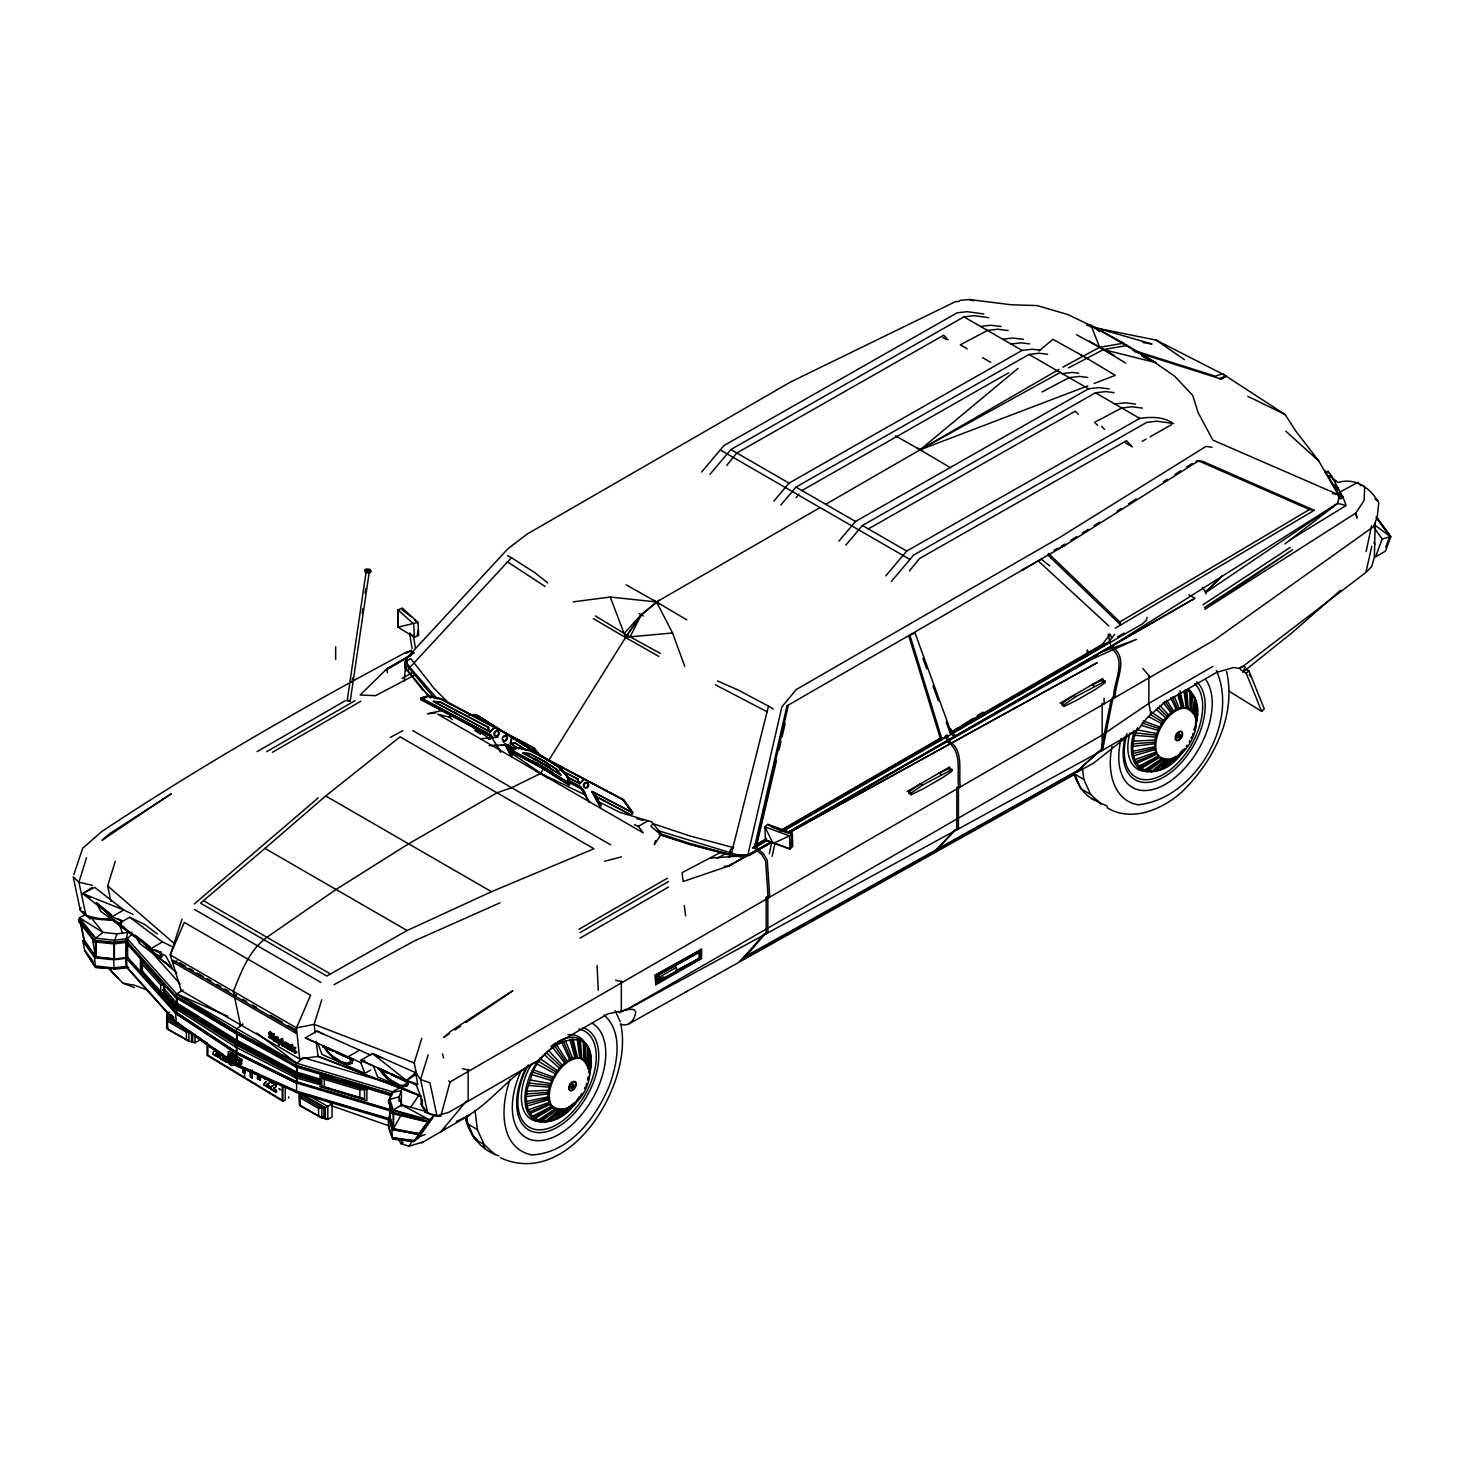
<?xml version="1.0" encoding="UTF-8"?>
<svg xmlns="http://www.w3.org/2000/svg" width="1464" height="1464" viewBox="0 0 1464 1464"><rect width="100%" height="100%" fill="white"/><g stroke="black" fill="none" stroke-linecap="round" stroke-linejoin="round"><path stroke-width="1.5" d="M323.873 1047.108C329.656 1055.709 340.655 1066.963 351.799 1063.486L352.769 1059.076L351.031 1058.307L350.006 1062.15L346.547 1063.084L341.112 1061.583L331.907 1055.562A16.781 6.222 37 0 1 325.484 1048.004L322.958 1045.863M406.809 1081.951L406.736 1079.901M584.502 1060.467L584.539 1043.155M1190.946 710.333L1190.982 693.021M207.065 1042.459L207.01 1055.306L282.863 1101.239L285.26 1099.921L285.315 1087.075M219.71 1058.143L219.728 1056.075L215.867 1053.513L219.911 1055.965L219.911 1058.051L213.122 1054.153L213.122 1052.14L215.903 1049.871M220.68 1058.728L226.371 1061.967L220.68 1058.728L220.899 1052.836M222.839 1057.649L226.389 1059.588L222.839 1057.649L223.04 1053.915M226.188 1062.059L226.389 1059.588M244.616 1078.09L244.653 1068.043M250.564 1070.147L250.527 1076.589L252.302 1077.87L250.344 1076.681L250.381 1070.257M252.302 1077.87L252.339 1070.019M257.481 1078.511L257.664 1076.333L260.482 1078.035L260.281 1080.212L257.481 1078.511L260.281 1080.212M257.664 1078.419L257.664 1076.333M266.777 1084.44L269.98 1086.16L269.98 1088.356L267.436 1084.037M273.256 1088.374L276.458 1090.094L276.458 1092.272L273.914 1087.953M282.314 1085.995L282.259 1100.214L207.851 1055.16L207.888 1044.71L207.888 1045.827M282.863 1101.239L282.918 1086.233M947.153 741.717L947.135 740.638L947.153 741.717C963.038 751.16 956.449 772.882 958.737 787.925L956.816 787.248L956.816 829.777L954.876 829.868L933.483 852.963L956.486 828.99L958.426 828.88L958.426 786.314M948.764 740.802L948.764 739.704L948.764 740.802C964.648 750.245 958.06 771.949 960.366 786.992M232.319 1053.128L231.367 1060.613L232.245 1060.137L228.384 1055.727L228.11 1051.719L229.262 1051.335L242.237 1059.826L241.103 1064.255L234.075 1063.706L227.487 1056.203L235.155 1061.675L241.999 1063.761L236.345 1063.34M965.856 725.284L952.039 733.171L952.039 732.128L955.608 735.916L954.382 736.593L950.831 733.867M439.548 1114.891L448.734 1112.366L537.965 1060.833L555.698 1044.033L608.127 1013.765L626.025 1010.16L1102.172 750.501L1137.949 729.786L1146.422 718.678L1164.155 702.72L1216.529 672.433L1233.566 667.511L1240.209 668.481L1365.894 572.406L1371.567 566.678L1374.348 557.51L1375.19 523.984M397.732 626.72L398.062 609.866L402.307 608.072L418.009 622.365L418.631 635.522L414.385 637.316L397.732 626.94L398.062 609.866L413.763 624.158L414.385 637.316L409.664 633.034M511.924 755.058L511.961 753.905M231.971 1060.613L231.751 1062.352M585.326 1061.235L585.929 1044.454M1191.769 711.101L1192.391 694.32M295.801 1033.072L295.325 1030.821L173.191 960.311L173.667 962.543L295.801 1033.072L295.929 1029.961L288.024 1025.404M234.679 1054.519L234.075 1063.706M406.443 661.746L406.626 658.141L386.313 669.89M235.283 1059.277C236.985 1057.228 232.062 1063.413 234.002 1056.404M390.449 1113.299C386.148 1121.607 389.168 1131.398 393.066 1139.212L413.562 1141.572L427.634 1121.936L392.096 1113.592L388.509 1100.965L392.407 1091.778L399.837 1087.88M406.626 658.141L407.431 664.619L437.352 698.822M404.302 681.108L406.114 658.159L411.329 655.122L386.752 668.902L360.162 695.016L375.498 695.656L414.733 675.087M586.643 1063.193L587.942 1047.437M1193.105 713.059L1194.404 697.303M235.448 1063.816L237.022 1055.892M295.325 1030.821L295.472 1029.265M1191.001 738.021L1191.733 736.813M243.555 1068.391L242.64 1072.032L244.58 1073.185L245.147 1070.367M1112.054 746.658C1107.004 768.49 1111.89 800.076 1138.059 804.816C1194.789 799.143 1239.715 722.502 1216.31 670.402M199.232 1040.318L195.005 1042.771L188.929 1041.179L167.591 1029.302L166.969 1013.6L169.787 1011.972M587.137 1064.255L588.748 1049.194M588.107 1078.492L588.29 1076.735M1195.21 699.06L1193.581 714.121C1172.81 686.323 1132.66 760.072 1169.773 759.194M299.717 1105.594L299.351 1092.601L325.319 1107.571L332.053 1104.021L332.053 1117.014L327.826 1119.448L321.824 1117.91L299.717 1105.594L299.351 1092.601M269.669 1082.225L269.449 1079.718M276.147 1086.16L275.726 1082.738M235.1 1059.661C236.143 1058.399 231.751 1054.647 234.094 1059.698M587.595 1065.28L589.608 1051.115M1196.07 700.982L1194.551 716.262M349.201 700.158L350.189 701.421L347.151 700.927L366.183 571.381M367.226 572.204L367.391 571.106M351.982 682.37L352.641 677.905M362.194 613.233L362.852 608.768M365.14 593.158L365.799 588.693M350.28 700.744L369.367 571.399M242.64 1072.032L243.335 1069.104M274.262 1084.659L272.89 1082.665M228.622 1054.592L230.69 1056.368L230.672 1055.05A5.746 3.569 63.3 0 0 229.317 1054.538C229.079 1055.398 231.989 1057.1 231.367 1053.256A1.903 1.19 63.3 0 0 230.653 1053.202L230.525 1053.751M264.161 1078.291L266.283 1079.59L264.161 1078.291L264.764 1076.681M272.89 1082.884L270.639 1082.225L271.243 1080.597M239.346 1061.455L238.98 1059.533L239.071 1060.613M588.29 1067.951L590.633 1055.27M1195.136 715.695L1197.076 705.136M239.767 1060.119C236.07 1059.387 238.522 1060.265 236.967 1059.387M244.726 1071.685L245.549 1069.086M1111.048 700.14L1100.891 751.197L1098.677 751.453M1113.152 696.937L1102.538 750.282L1100.342 750.556L1076.534 771.912L1098.567 751.563M1115.202 697.523C1114.598 682.736 1128.122 661.325 1114.891 648.936L1112.585 645.716M590.87 1057.246L588.455 1069.287C573.925 1027.142 521.696 1112.713 564.445 1108.852L552.55 1120.527M717.58 680.98L738.277 690.093L768.509 706.142L731.488 853.164M1195.319 717.14L1197.314 707.112M228.384 1054.94L231.074 1056.258L230.58 1054.373M232.117 1055.599L232.392 1054.226M233.398 1056.111C234.698 1050.969 228.128 1060.028 234.771 1056.239M237.424 1057.191L237.003 1057.502M322.83 1045.772L352.586 1059.973L324.166 1046.431M405.803 653.42L409.554 651.224L412.94 652.23M407.413 652.505L411.347 650.291M329.235 1049.542L325.301 1047.73M384.776 1071.941L381.116 1069.452L381.024 1070.404A16.781 6.222 37 0 0 387.429 1077.961L399.562 1085.025L404.119 1085.336L406.278 1083.214L406.571 1080.707L406.37 1081.603M387.521 1072.142L378.371 1068.171L408.127 1082.372L391.437 1073.881M1366.132 551.58L1371.548 525.741M769.295 853.713L771.583 843.136M772.132 856.349L774.877 843.667M235.43 1058.509L234.935 1057.081L234.954 1058.783M1284.898 543.931L1337.62 503.396L1338.791 498.144L1338.206 494.612L1318.753 460.995L1295.768 431.02L1285.044 414.495L1222.422 373.741L1215.395 376.211L1132.569 350.006M589.022 1068.702L591.127 1059.314M1195.484 718.568L1197.57 709.18M234.02 1063.431L233.197 1065.151M234.203 1063.34L233.892 1064.383M1365.894 572.406L1371.805 546.292M766.88 840.702L754.326 847.949L787.01 705.868L1064.822 545.468L1198.595 460.812L1202.255 461.178L1314.269 510.277L1115.294 628.202M754.326 847.949L756.321 844.453L788.364 705.209L787.01 705.868M776.396 760.951L756.76 844.765L766.66 839.037M778.976 749.934L781.044 741.113M782.087 736.703L785.18 723.472M172.569 1016.84L166.969 1013.6L167.591 1029.302M231.495 1054.281L231.001 1053.458A1.885 1.171 63.3 0 0 230.452 1053.366L230.745 1055.306M510.241 1079.169C500.798 1104.442 498.126 1147.41 531.597 1154.95C569.679 1153.12 595.958 1117.819 609.5 1085.446C617.332 1063.248 623.719 1032.669 603.973 1014.863M589.114 1071.849L591.127 1064.401M1195.576 721.715L1197.57 714.267M421.175 1098.75L421.193 1104.35C424.084 1112.366 432.685 1116.995 440.902 1115.751L450.107 1081.933L1214.333 640.097L1373.635 526.564L1377.24 516.792L1378.795 502.829C1370.469 487.951 1355.536 477.227 1337.986 482.534L1329.312 475.507M1147.081 617.351L1146.239 620.333L1142.378 623.92L784.594 830.472M131.888 932.403L127.679 932.513L125.666 942.413L113.716 943.914L94.593 941.828L78.983 921.771L79.44 917.782L86.083 914.195M589.059 1073.094L590.87 1066.762M1195.521 722.96L1197.314 716.628M655.451 840.702L654.298 844.655L661.362 834.023L651.718 821.816L620.096 812.465L597.367 801.082M279.13 1042.972L279.88 1040.392L281.637 1039.788L279.13 1045.296L276.275 1038.324L277.428 1037.354L280.283 1042.02L279.13 1042.972L276.275 1038.324M278.526 1044.948L280.118 1042.514M279.13 1045.296L281.637 1039.788M586.076 1085.3L586.643 1083.415M587.595 1080.176L588.876 1076.534M589.498 1074.722C602.436 1015.687 539.283 1041.27 531.011 1077.87C512.089 1123.913 555.002 1137.528 578.39 1098.787M1137.455 727.736C1118.533 773.779 1161.446 787.394 1184.834 748.653M1192.538 735.166L1193.105 733.281M1194.551 728.358L1194.057 730.042L1195.96 724.588M1195.21 727.114C1199.419 714.743 1199.968 694.65 1185.145 689.599L1187.304 708.192M174.857 1008.056L162.815 994.276L163.163 993.086L174.857 1006.189L174.857 1008.056L176.65 1007.324L176.65 1012.832L236.674 1052.762L295.765 1082.774L391.126 1111.176M164.279 993.178L162.815 994.276M114.979 920.27C103.066 919.355 88.261 921.057 80.264 910.169L80.923 907.918M369.495 571.692L366.311 571.655M589.461 1072.874L590.633 1069.013M1195.319 724.68L1197.076 718.879M237.314 1059.369L238.266 1060.686L239.053 1059.936M86.541 857.648L78.928 882.243L85.992 915.586L99.351 918.623L112.783 919.063M110.935 901.476L107.641 885.921L115.253 861.326M317.926 1056.148L421.248 1096.243L318.036 1056.404L299.663 1058.929L181.207 990.542L170.245 954.949L182.03 919.081M321.769 999.766L314.156 1024.361L315.199 1032.907M416.545 1074.027L414.202 1062.901L421.815 1038.305M428.165 1054.885L420.571 1079.48L427.616 1112.823L421.193 1104.24M241.249 1062.059L240.59 1060.009C240.974 1058.252 239.565 1062.718 240.938 1062.26M73.877 874.575L82.661 848.278L101.638 831.644C200.257 766.184 302.957 707.295 407.321 651.626M236.747 1056.971C235.905 1063.047 236.345 1057.228 236.436 1057.154M118.31 918.861L122.024 921.057M154.196 949.422L161.077 952.277L162.028 956.266L160.985 957.712L155.33 955.278L143.545 943.237M1374.33 524.716L1389.976 536.355L1376.105 517.176L1390.8 536.684L1382.144 538.99L1375.593 556.869L1385.53 551.068L1390.8 536.684L1377.075 517.835L1390.471 537.581M1385.786 547.133L1389.062 538.203M388.509 1102.557L392.407 1091.778L296.698 1063.267L235.649 1031.187L175.534 995.849L126.343 940.803L113.716 942.304L94.593 940.236L78.599 919.868L95.618 938.204L114.082 940.217L127.276 938.699L132.657 933.629M391.089 1094.066L392.352 1092.565L401.411 1090.552L399.068 1096.811L399.068 1101.367M352.568 1061.894L352.769 1059.076M381.5 1057.722L372.46 1053.549L406.48 1080.487L416.307 1085.007L417.716 1084.184L415.685 1072.691L372.46 1053.549L360.839 1060.265L408.31 1081.475L407.34 1085.867C396.195 1089.362 385.197 1078.108 379.414 1069.489M127.679 932.513L116.809 933.867L113.716 943.914M270.803 1081.31L271.609 1080.267L263.209 1076.552M269.394 1082.884L269.632 1079.627M282.332 1090.698L282.332 1089.747M231.074 1056.258L230.324 1053.568L231.513 1054.025M235.942 1059.112L237.113 1056.77L236.765 1057.722M240.572 1059.241C243.115 1059.039 237.571 1059.918 241.121 1062.077M1242.497 672.141L1245.48 667.236C1244.437 665.754 1239.002 666.449 1240.209 668.481M234.734 1057.85L233.892 1060.046M240.901 1059.771L239.931 1061.638M584.502 1088.576L585.289 1086.947M1189.317 741.864L1189.72 740.674M232.483 1055.398C229.72 1054.501 236.857 1054.464 232.227 1054.647M116.809 933.867L102.938 932.367L95.618 938.204L94.593 941.828M428.22 696.443L420.735 699.609L492.325 737.38L491.044 735.202L420.68 698.145L427.561 696.169L440.81 699.097L534.086 748.232L538.697 754.07M517.707 748.104L510.222 751.27L553.959 774.346M573.174 601.869L610.287 597.038L625.622 637.554L630.161 636.84L641.232 614.734L656.549 601.979L819.639 507.825M402.838 1139.852L400.916 1143.659L409.042 1146.239L423.352 1141.865M174.857 1004.871L176.65 1002.822L175.113 1003.7L235.155 1040.977L295.179 1073.021L295.435 1074.485L318.127 1081.402L320.067 1079.096L296.698 1072.142L236.674 1040.099L176.65 1002.822L164.59 989.335L162.815 990.067L174.857 1004.871L176.65 1004.139L176.65 996.911L175.534 997.46L125.666 942.413M318.127 1081.402L320.067 1079.096M274.079 1084.989L274.445 1083.726M166.969 1026.593L166.859 1027.508M409.042 1146.239L411.219 1142.579M427.031 1111.743L401.667 1104.826L393.267 1110.06L392.096 1113.592M272.688 1082.994L274.097 1083.378M625.622 637.554L641.232 614.734L643.391 615.978M290.238 1045.333C293.386 1044.985 288.554 1046.303 291.043 1049.121L289.89 1050.072C289.652 1046.083 289.781 1043.795 289.085 1046.284M544.077 767.795L540.491 773.541L511.686 787.705L497.01 792.774L408.602 843.813L336.025 889.472L266.906 937.289C249.173 950.356 241.267 971.675 233.38 991.403L234.258 995.557L236.253 995.081M548.909 760.072L628.294 633.162L641.598 614.715L659.697 599.874M576.834 1101.038L579.726 1096.591L573.174 1105.558M580.622 1095.292L581.757 1093.608M1186.169 746.475L1187.066 745.158M411.128 1106.619L418.521 1095.822L420.168 1095.548L421.175 1098.86M1179.636 755.424L1182.821 750.849M569.917 1084.531L570.704 1083.415A5.234 3.019 -60 0 1 576.176 1083.689A5.234 3.019 -60 0 1 571.161 1090.863A5.234 3.019 -60 0 1 569.917 1084.531L570.704 1083.415M1176.379 734.397L1177.148 733.281A5.234 3.019 -60 0 1 1182.638 733.556A5.234 3.019 -60 0 1 1177.623 740.747A5.234 3.019 -60 0 1 1176.379 734.397L1177.148 733.281M426.848 1122.614L433.911 1115.476M427.964 1121.753L419.454 1133.648L393.578 1128.744L393.578 1112.823M432.868 1117.709L418.484 1137.857L414.641 1140.859L401.374 1139.779M571.399 1107.443L575.077 1102.337M1177.861 757.309L1181.521 752.203M569.386 1109.566L573.851 1103.563M1175.83 759.432L1181.411 751.91L1171.731 763.073M161.589 956.852L161.077 952.277M1109.255 635.486L1102.319 644.38L949.99 732.659L946.11 722.045M1114.708 634.315L1107.626 643.391L1082.152 658.69M565.269 1113.207L570.978 1106.07M726.748 465.424L736.703 453.053L943.713 335.201L948.178 339.849M796.087 497.687L798.923 494.155M909.51 570.923L919.447 558.571L1126.457 440.719L1132.422 446.904M488.738 727.352L440.097 701.878L433.527 701.274L490.184 731.854L494.741 727.187M567.941 777.183L579.653 783.514L584.228 778.848M389.79 1099.391L388.509 1100.965L392.096 1111.999L427.708 1121.424L393.267 1110.06L389.79 1099.391L399.068 1096.811L401.667 1104.826L429.227 1119.722L393.267 1110.06M429.538 1120.509L433.783 1115.422L440.902 1115.751M563.292 1114.653L569.899 1106.729M1169.754 764.519L1176.361 756.595M701.64 471.994L723.948 445.55L957.017 312.857L967.192 311.667L983.863 313.973M709.985 474.299L730.884 449.54L963.934 316.865L974.109 315.657L988.731 317.633M773.87 501.091L789.023 483.12L1022.092 350.427L1032.266 349.219L1040.666 350.28M780.788 505.08L795.958 487.109L1029.009 354.434L1039.184 353.227L1047.602 354.27M838.89 541.149L855.488 521.477L1088.539 388.802L1098.714 387.594L1109.236 388.893M845.826 545.139L862.406 525.485L1095.456 392.791L1105.649 391.583L1114.049 392.645M885.83 575.809L906.71 551.05L1139.761 418.375C1150.356 416.837 1162.489 416.636 1171.822 422.492M891.32 581.519L913.628 555.057L1146.696 422.382L1156.871 421.175L1173.542 423.499M265.094 1082.61L264.783 1082.976A6.826 3.861 61.4 0 0 264.179 1084.842L269.779 1088.466M561.06 1116.282L569.697 1106.272L568.563 1107.095M1167.522 766.148L1176.141 756.138L1175.006 756.961M283.778 1043.814L286.468 1045.04A2.471 1.098 50.3 0 1 287.182 1046.339L287.017 1047.602L285.407 1047.071A2.471 1.098 50.3 0 1 283.815 1043.905M409.847 667.456L511.448 557.729L534.744 572.589L547.682 582.892M595.336 615.905L624.14 633.381L641.232 614.734L639.054 613.471M405.601 659.276L507.935 548.762L527.003 534.159L790.597 381.976L955.406 301.675L959.176 301.364M240.517 1061.601L241.212 1062.205M557.015 1118.624L567.428 1107.589L554.783 1119.576M1163.477 768.49L1173.872 757.455L1172.335 758.096M742.706 958.517L764.281 933.812L766.203 933.703L766.203 897.286L767.831 896.352L767.831 932.824L765.892 932.934L749.678 951.948L739.649 961.134L1079.92 769.442L743.895 957.273M567.52 777.183L579.854 783.752L584.282 779.177M1161.245 769.442L1170.761 759.725M1245.736 670.091L1246.523 669.304L1248.865 670.75L1264.274 708.905L1261.657 711.394L1228.9 691.1M1222.349 575.883L1205.714 592.572L1337.62 503.396L1346.038 505.538L1343.842 499.261M1222.385 575.828L1205.366 592.023L1202.292 587.302M276.055 1086.709L274.5 1087.752M1158.994 770.393L1170.907 758.718M1261.657 711.394L1246.248 673.239L1248.865 670.75M445.404 1128.14L440.865 1131.727L466.192 1101.257L468.132 1101.166L468.132 1069.379M792.298 833.236L789.517 835.871L773.065 843.429L764.94 826.904L767.722 824.25L792.298 833.236L792.774 846.302L789.993 848.955L765.416 839.988L764.94 826.904L789.517 835.871L789.993 848.955L765.416 839.988M791.292 846.009L791.457 833.602L768.362 825.184M410.927 655.195L412.043 654.134M548.488 1121.534L562.213 1109.438M1154.95 771.4L1168.656 759.304M114.741 968.784L95.453 967.393L84.747 950.447L82.789 940.785L83.979 940.327L95.618 957.09L114.082 959.085L127.588 957.383L176.961 1012.649L236.985 1052.579L297.027 1081.951L390.559 1109.822M1340.566 590.285L1291.87 632.906L1243.485 671.647M318.182 797.898L194.291 903.983M264.947 848.425L325.703 795.958L400.075 736.813L593.945 848.754L491.501 891.686L407.12 930.518L326.82 976.049L200.55 903.142L264.947 848.425L407.12 930.518M546.676 1121.717L560.822 1109.584M1153.138 771.583L1167.265 759.45M417.716 1084.184L406.48 1080.487L415.685 1072.691M1025.111 568.398L1021.726 570.466L1041.124 559.157L1049.688 565.745M215.684 1053.622L218.301 1051.427M825.55 504.403L920.142 449.796L1017.992 368.397M1038.946 350.957L1052.927 339.319L1084.531 356.905M272.542 1037.171L270.2 1035.835L268.607 1036.805L272.03 1039.037A2.159 0.952 50.3 0 0 271.792 1037.848L268.809 1033.712L270.73 1034.792L272.286 1033.749L271.389 1032.578A2.159 0.952 50.3 0 0 269.815 1031.626L269.87 1033.529M270.73 1034.792L272.286 1033.749M268.607 1036.805L270.2 1035.835M272.194 1034.462L273.933 1033.84L274.683 1037.336L273.53 1038.305C272.213 1027.911 271.407 1043.85 275.232 1040.007L274.811 1037.994L274.079 1040.959M272.78 1034.792L273.933 1033.84M273.53 1038.305L277.172 1037.207L274.043 1038.891L277.099 1042.697L278.252 1041.746L275.195 1037.939L274.043 1038.891M273.512 1040.63L274.665 1039.66L273.347 1033.493M276.879 1038.653L278.032 1037.701M273.658 1038.964L276.293 1042.24L278.252 1041.746M280.759 1039.403L282.497 1038.781L283.796 1044.948C279.642 1049.816 280.777 1029.046 282.644 1045.9M281.344 1039.733L282.497 1038.781M282.076 1045.571L283.76 1042.88L286.907 1045.168L288.445 1043.722L286.907 1045.168M288.939 1045.625L290.092 1044.674M290.714 1045.15L292.434 1044.527L293.184 1048.023L292.031 1048.993C290.714 1038.598 289.927 1054.538 293.752 1050.695L293.331 1048.681L296.771 1052.433L294.813 1052.927L292.178 1049.651L294.85 1047.419L295.691 1047.895L292.562 1049.578L295.618 1053.385M281.912 1038.452C281.491 1040.849 284.345 1051.115 288.664 1047.071M291.281 1045.479L292.434 1044.527M287.676 1048.791C290.586 1046.12 288.024 1050.823 287.511 1048.041M290.403 1046.943L291.757 1045.662M289.89 1050.072L291.043 1049.121M292.013 1051.317L293.752 1050.695M294.813 1052.927L295.966 1051.976M544.699 1121.918L559.504 1109.712M1151.143 771.784L1165.948 759.578M787.687 832.613L1092.51 658.837L1100.068 652.615L1194.789 598.355L1189.024 594.75M265.515 1082.262L264.6 1083.067A6.826 3.861 61.4 0 0 263.978 1084.952M271.389 1086.636L273.182 1085.556M271.993 1086.197L271.078 1087.002A6.826 3.861 61.4 0 0 270.474 1088.868L276.275 1092.382M295.435 1074.485L296.698 1073.46M320.671 1083.47L318.804 1084.33L295.435 1077.669L296.698 1074.777L296.698 1066.231L333.682 1077.248M295.435 1077.669L296.698 1076.644L296.552 1092.437L387.85 1119.631M295.435 1075.802L318.127 1082.555L319.39 1080.377M456.365 1121.314C488.336 1108.87 507.221 1075.399 537.965 1060.833M240.297 1061.62L240.59 1060.759M242.585 1024.452L236.674 1028.881L235.649 1033.218L295.765 1066.872L391.089 1095.658L391.126 1093.663L295.765 1065.261L235.649 1031.187L176.65 993.946L127.276 938.699L126.233 957.419M541.149 1121.57L557.327 1109.474M1147.611 771.437L1163.77 759.34M571.235 1105.155L572.406 1104.295M1134.271 730.975L1093.626 763.128L1076.058 772.681M539.539 1121.076L556.375 1109.181M1146.001 770.942L1162.837 759.047M234.24 1056.294L233.27 1056.551L234.752 1055.965M231.77 1062.535L230.836 1062.773M908.87 791.896L920.453 783.789L922.759 784.96L952.076 769.552L952.149 771.016L942.889 777.476L923.564 788.639L911.249 794.714L908.943 793.543L908.87 791.896L911.175 793.067L911.249 794.714M911.175 793.067L922.759 784.96M1061.894 703.543L1073.478 695.455L1075.784 696.626L1105.1 681.199L1105.174 682.663L1095.914 689.141L1076.589 700.304L1064.273 706.362L1061.967 705.209L1061.894 703.543L1064.2 704.715L1064.273 706.362M1064.2 704.715L1075.784 696.626M334.03 984.668L414.843 940.693L499.956 902.849M296.698 1066.231L295.765 1066.872L296.698 1063.267L303.487 1057.667L388.601 1083.012M171.142 793.689L102.023 840.318L109.233 833.949L171.434 793.817M449.247 1033.767L443.647 1037.555L450.857 1031.187L512.492 990.744M454.865 1029.997L460.465 1026.209M466.064 1022.421L512.766 990.927M537.617 1120.472L555.277 1108.834M1144.061 770.338L1161.721 758.7M1202.914 604.797L1290.223 547.426M1204.415 607.578L1292.62 549.695L1204.762 609.353L1355.646 513.187L1364.1 500.523L1364.704 487.732L1363.624 485.774M92.177 887.44L82.716 893.571L112.124 916.665L121.512 921.149M961.775 725.65L973.286 718.238M977.11 715.786L982.875 712.09M97.923 903.544L96.166 903.361L111.648 915.037L98.271 904.294M135.237 935.13L150.335 947.043M406.48 1080.487L416.032 1074.411M1070.824 540.344L1076.607 536.684M1082.39 533.024L1088.173 529.364M1093.956 525.704L1099.739 522.044M1117.087 511.064L1120.948 508.612M1128.653 503.726L1136.357 498.858M1163.349 481.766L1167.211 479.332M1174.915 474.446L1180.698 470.786M1186.481 467.126L1192.263 463.466M1337.62 503.396L1112.64 645.331L789.151 832.101M233.398 1065.042L232.886 1065.334A4.264 2.416 61.4 0 1 231.641 1065.371L229.5 1064.108M1290.26 539.813L1346.038 505.538M183.037 990.03L176.65 993.946L175.534 997.46L235.649 1033.218L284.894 1059.844M1314.269 510.277L1309.475 509.509L1119.832 621.944L1120.747 625.018L1048.023 555.185L1048.572 553.502L1119.832 621.944M903.819 760.768L907.698 758.425M911.596 756.083L917.434 752.569M921.332 750.227L940.785 738.515L780.513 831.058M620.187 1024.068C628.77 1027.6 635.175 1019.603 635.687 1011.734L633.857 1009.446L625.586 1009.446L619.382 1012.832M749.33 855.525L771.363 842.367M534.671 1118.661L553.227 1107.571M1141.133 768.527L1159.671 757.437M352.074 1062.809L348.212 1063.944M752.661 847.693L765.562 840.098M1134.252 351.543L1219.256 378.444L1226.301 375.974L1220.39 379.414L1226.301 375.974L1156.304 340.16L1090.552 326.875M412.702 653.822L386.752 668.902L387.484 672.763M1087.77 385.874L920.142 449.796L1059.003 369.367M1062.919 367.098L1099.592 347.334L1123.529 343.198M1220.409 379.396L1226.301 375.974M752.661 847.949L766.386 839.988M782.087 830.875L942.962 737.618L780.824 831.204M423.224 690.605L404.906 667.493L404.906 661.966L410.725 658.599L433.82 688.117L450.29 704.642M257.078 751.636L345.486 700.597M404.906 667.493L408.84 665.223M405.693 670.805L409.408 668.664M266.649 751.673L355.057 700.634M272.432 752.276L360.839 701.238M402.014 678.491L412.519 672.415M634.406 824.671L638.341 826.391L643.208 832.851L437.754 714.231L448.936 717.049L452.248 715.127M112.124 916.665L123.745 909.968L133.132 914.451M136.262 937.216L139.464 943.274L172.221 967.979L165.816 955.846L150.81 948.672L118.053 923.967L129.674 917.251L144.68 924.424L157.417 934.032M150.81 948.672L162.431 941.956L171.819 946.458M164.334 992.61L176.028 1005.713L236.143 1043.741L296.167 1075.088L318.951 1081.878L318.951 1080.725L295.179 1074.338L235.155 1042.642L175.113 1005.018L176.65 1004.139M175.04 1006.39L176.65 1005.457L236.674 1043.429L296.698 1074.777L295.088 1075.692L235.063 1044.363L175.04 1006.39L175.04 1008.257L235.063 1046.723L295.088 1077.559L296.698 1076.644M175.04 1008.257L176.65 1007.324M1054.062 550.336L1057.722 548.231M1061.382 546.109L1065.042 544.004M910.114 635.833L942.066 739.558L940.675 739.448L908.705 635.724L915.037 632.979L951.746 733.958L950.356 733.848M239.657 1025.898L242.969 1023.995M236.674 1043.429L235.063 1044.363L235.063 1046.723L236.674 1045.79L235.649 1057.447M638.341 826.391L648.241 820.663M370.63 1070.038L364.829 1073.387L322.025 1054.464L317.963 1043.686L305.299 1037.866L316.919 1031.15L370.575 1055.068M295.179 1073.021L296.698 1072.142L295.435 1073.167L318.804 1080.121M305.299 1037.866L348.103 1056.788L359.723 1050.072M578.975 929.256L667.383 878.217M580.019 932.605L668.426 881.548M770.522 842.898L728.395 866.139L683.157 881.493L682.059 872.636L721.294 852.066M348.103 1056.788L360.766 1062.608L364.627 1060.375M717.159 858.398L725.906 853.347M580.092 938.113L668.499 887.074M728.688 857.3L732.403 855.159M756.321 844.453L766.221 838.744M780.074 830.747L940.291 738.24M950.813 733.061L1086.929 654.481L1087.404 649.87L1088.612 653.511L950.813 732.823M1107.9 642.367L1088.612 653.511L1105.723 643.648M1117.563 636.803L1124.041 633.07M728.871 866.048L747.811 855.122L781.849 706.911L796.196 689.581L1059.79 537.398L1206.043 446.374L1212.027 447.344M1113.518 645.276L1194.789 598.355M906.966 791.585L949.697 766.916L949.843 769.844M1059.973 703.251L1102.703 678.564L1102.868 681.492M654.957 975.335L701.549 949.422L701.549 958.408L655.799 984.814L654.957 975.335L701.549 949.422M656.915 975.939L699.957 952.058L699.957 957.932L656.915 981.813L656.915 975.939L687.604 958.225M691.447 956.01L697.193 952.68M659.916 976.872L659.916 980.953L658.233 979.983L658.233 975.884L659.916 976.872L676.405 967.356L676.405 971.437M658.233 979.983L663.723 976.817M676.093 970.724L699.957 957.932M660.667 981.026L701.549 958.408M1212.979 666.358L1148.856 703.379L1102.172 735.093L625.842 1010.105M421.449 1142.927L470.036 1114.891M685.262 992.299L687.037 991.274M710.864 858.087L747.738 855.397L769.973 842.605L728.395 866.139L724.277 866.34M787.687 832.412L1100.068 652.615L1136.393 639.42L1092.51 658.837M406.114 658.159L411.402 655.14M969.809 723.033L985.583 714.029M991.512 710.644L995.465 708.393M1019.145 694.888L1023.08 692.637M1029.009 689.251L1034.92 685.884M801.76 490.623L1008.769 372.771M868.225 528.998L1075.235 411.146L1078.218 414.239M1142.213 441.323L1146.129 439.09M1150.045 436.876L1171.584 424.597M235.539 1058.527L234.917 1058.417M235.576 1059.497L236.912 1059.533M237.571 1060.284L238.98 1059.533M628.294 1024.214L1074.851 774.273M1139.907 767.374L1158.994 756.797M533.445 1117.508L552.532 1106.93M920.142 449.796L1060.631 372.222M1068.555 367.848L1103.472 349.567L1127.408 345.449M747.738 855.397L770.284 842.971M788.236 833.071L1097.25 662.698L788.456 832.998M390.284 737.435L402.783 730.609M213.122 1054.153L219.911 1058.051M244.58 1073.185L242.823 1071.923M260.482 1078.035L257.481 1076.443M270.639 1082.225L272.762 1083.506M270.474 1088.868L276.458 1092.272M1340.731 491.629L1357.769 482.406L1360.898 485.719M234.972 1056.148L233.837 1056.679L234.551 1058.618M227.487 1056.203L235.155 1061.675M265.332 1082.372L266.686 1081.64M1042.002 391.968L1069.159 377.62L1079.334 376.413L1087.752 377.456M1138.681 766.239L1158.207 756.083M532.219 1116.373L551.763 1106.217M268.022 1083.836L269.047 1083.305M1054.666 550.501L1064.822 545.468M298.327 1092.016L296.552 1092.437L236.509 1065.774L176.467 1023.116L175.534 1013.363L176.65 1012.832L127.276 957.584L127.276 941.663M1136.65 763.311L1156.963 754.235M530.188 1113.445L550.501 1104.368M401.996 609.664L411.091 616.728M418.009 622.365L398.007 627.178M417.295 634.973L418.009 630.636M403.112 1142.744L400.916 1143.659L399.086 1140.255M174.857 1006.189L176.65 1005.457M1135.918 761.719L1156.542 753.301M529.474 1111.853L550.08 1103.435M267.235 1084.129L268.205 1083.726M273.731 1088.063L274.701 1087.642M78.983 921.771L80.154 921.313L83.979 940.327M1094.12 383.458L1115.348 375.351L1084.348 356.813M274.683 1037.336L276.33 1036.732M293.184 1048.023L294.85 1047.419M292.031 1048.993L294.538 1048.864M275.195 1037.939L277.172 1037.207M233.124 1057.319L231.257 1056.77M295.691 1047.895L293.715 1048.627L296.771 1052.433M417.441 1137.345L425.146 1134.545M1134.984 759.633L1155.993 752.093M528.522 1109.767L549.531 1102.227M128.869 967.265L114.027 969.406L113.716 959.817L126.343 958.316L175.534 1013.363L235.649 1053.366L295.765 1082.774M517.872 747.592L510.716 749.623L510.259 750.831L552.111 773.047M1136.888 730.115L1137.949 729.786M1133.959 755.79L1155.297 749.477M527.516 1105.924L548.835 1099.61M551.983 771.876L510.167 749.806L517.048 747.829L530.956 751.032M1331.966 476.605L1328.159 471.371L1325.085 472.232L1328.909 477.447L1331.966 476.605L1343.257 497.943L1340.182 498.785L1335.662 488.811L1338.736 487.951M1340.054 497.229L1343.11 496.388M604.669 861.216L621.505 856.879M173.667 962.543L177.034 960.896M1133.667 753.411L1155.114 748.086M527.223 1103.545L548.671 1098.22M441.908 710.589L427.598 713.755L435.796 712.968M1133.392 751.178L1154.95 746.695M526.948 1101.312L548.488 1096.829M167.591 1021.286L186.44 1032.175L188.929 1031.717L188.929 1041.179L166.658 1028.314L166.695 1015.998L174.125 1020.28M231.568 1062.681L230.507 1062.608M395.262 1138.901L393.066 1139.212L388.509 1126.566M1133.392 746.366L1154.95 743.675M116.059 942.926L122.281 941.993M120.542 968.052L126.325 967.338L125.666 958.334M526.948 1096.499L548.488 1093.809M980.551 326.454L990.725 325.246L1001.23 326.545M1002.712 339.245L1012.887 338.038L1023.391 339.337M1011.002 344.04L1021.195 342.832L1029.595 343.875M1062.242 373.613L1072.417 372.405L1078.712 373.192M1114.854 403.991L1125.029 402.783L1135.533 404.082M178.553 1022.86L176.467 1023.116L127.13 967.887L126.343 958.316M959.872 300.358L969.333 299.516L1011.203 304.768L1037.116 305.573L1067.787 314.54L1094.926 327.497L1155.682 362.578L1103.472 349.567L1114.214 355.441M424.542 1112.201L435.668 1115.294M624.14 633.381L630.161 636.84L672.543 632.979L684.731 666.266M480.869 738.771L497.943 737.234M1133.667 743.822L1155.114 742.102M527.223 1093.956L548.671 1092.236M84.747 950.447L94.593 965.837L113.716 967.924L126.343 966.405L175.534 1021.469L236.509 1065.774L238.431 1065.646M321.751 1076.9L324.313 1079.352L359.87 1089.948L364.536 1089.637L364.536 1098.97L321.751 1086.233L321.751 1076.9L364.536 1089.637M1133.959 741.132L1155.334 740.034M527.498 1091.266L548.89 1090.168M489.141 745.56L507.386 744.737L515.072 749.605M492.178 745.798L496.735 745.597M501.274 745.377L508.136 745.066L513.901 748.726M127.276 957.584L125.904 957.602L125.904 941.7M161.424 957.127L158.204 956.321M299.717 1097.579L318.566 1108.468L325.319 1107.571L325.319 1118.606L321.604 1116.465M111.154 919.758L99.351 918.623M121.018 924.132L113.552 919.904L103.34 908.302M231.092 1056.862L232.831 1057.209M421.98 697.999L420.772 699.17L492.508 737.252M548.414 766.642L523.764 752.972M577.987 779.287L559.413 769.533L578.225 779.013M600.46 805.127L593.194 791.621M913.628 632.887L915.037 632.979M946.238 736.227L947.647 736.337L946.549 735.532M944.628 737.161L946.019 737.27L944.921 736.465M1135.222 735.312L1155.993 737.087M528.76 1085.446L549.531 1087.221M468.828 714.652L476.77 715.365L558.26 766.733L567.19 776.451L568.984 784.741L534.616 763.073M469.706 714.761L477.648 715.475L559.138 766.862L568.05 776.561L570.338 783.661L536.885 763M523.014 752.935L529.584 753.539L547.536 763.073M490.367 732.073L433.234 701.476L440.042 702.116L488.5 727.608M549.988 767.777L522.721 753.137L529.529 753.777L547.463 763.238M1196.125 461.032L1199.711 461.398L1309.475 509.509M403.881 1139.761L410.341 1140.419M468.535 714.469L476.953 715.347L558.662 767.136L567.19 776.78L569.002 785.216L532.622 762.158M469.285 714.798L477.703 715.695L506.343 733.83M610.287 597.038L656.549 601.979L672.543 632.979M106.195 942.084L110.294 942.541M103.816 942.047L109.983 942.725M80.483 921.131L84.308 940.144L95.929 956.889L114.412 958.902L114.412 942.981M113.716 959.817L94.593 957.749L82.789 940.785L95.618 957.09L94.593 957.749L95.453 967.393L106.049 967.832M1135.918 732.933L1156.542 735.239M529.474 1083.067L550.08 1085.373M1008.165 330.553L997.643 329.235L987.468 330.443L960.329 344.809L967.246 348.798M1142.451 408.09L1131.947 406.772L1121.772 407.98L1094.614 422.327L1097.597 425.42M512.217 737.27L510.588 743.639L518.293 748.397M515.438 742.76L510.131 743.584L511.613 737.307L548.14 760.31M511.448 743.749L515.255 743.053M388.509 1118.478L392.096 1129.513L392.096 1137.601L414.019 1140.566M368.599 570.246L367.061 570.1A3.129 1.464 7.9 0 0 366.329 570.173M1143.091 342.503L1152.04 344.04L1086.636 325.118M400.88 1085.849L406.04 1086.123L408.383 1083.616L408.31 1081.475M507.624 555.734L511.448 557.729M110.148 967.649L111.886 971.876L122.939 983.168L134.725 985.29L145.906 989.572M287.859 1046.705L286.56 1046.12A2.471 1.098 50.3 0 1 284.968 1042.954L287.621 1044.088M1136.833 729.859L1157.036 733.574M530.389 1079.993L550.574 1083.708M392.096 1137.601L413.562 1141.572M419.143 1133.831L392.096 1129.513L418.356 1134.509L393.267 1128.927L389.79 1118.258L389.79 1102.337L393.267 1113.006L393.267 1128.927L401.099 1115.037L425.438 1121.351M1332.405 493.459L1338.206 494.612L1212.851 440.115L1198.174 412.702L1192.684 395.39L1174.732 376.285L1151.802 360.345L1121.68 342.137M427.653 695.894L440.572 698.786L533.372 748.049L538.294 753.978M92.305 885.281L78.928 882.243L73.2 876.826L80.264 910.169M615.649 980.24L622.694 981.923M462.459 1068.683L469.523 1070.367M160.692 984.888L163.712 985.656L163.712 994.989L160.692 992.647L160.692 984.888L142.356 964.355L141.66 960.951L163.712 985.656M402.179 1115.056L408.621 1116.721M412.921 1117.837L425.823 1121.186M730.243 854.793L689.727 844.069L660.904 834.718L650.894 826.337L652.962 823.665L689.782 835.907L733.647 847.674L730.243 849.632L730.243 855.177L689.727 844.453L659.239 834.572M636.749 818.632L643.318 820.499M969.333 299.516L973.706 300.797M1111.908 698.017L1113.518 698.493C1112.878 683.651 1126.548 662.112 1112.988 649.778L1110.92 646.631M1141.078 725.321L1158.244 730.444M532.475 1074.814L551.8 1080.578M299.205 1066.689L310.075 1069.928M318.768 1072.526L329.656 1075.765M342.704 1079.645L349.219 1081.585M353.574 1082.884L368.8 1087.423M381.848 1091.302L388.381 1093.242M342.375 1079.828L392.407 1094.724M321.751 1086.233L364.536 1098.97M390.229 1110.005L296.698 1082.152L236.674 1052.762L175.534 1013.363M198.464 1037.61L236.509 1065.774L295.765 1090.881L391.126 1119.283M307.074 1094.614L322.391 1099.189M326.765 1100.489L361.791 1110.92M366.165 1112.219L388.052 1118.734M234.258 1062.15L241.103 1064.255M1074.21 774.346C1078.145 785.637 1085.391 797.972 1097.854 800.771M1091.815 798.905L1107.461 806.316M477.282 1139.706L472.744 1135.497L465.424 1118.112C469.413 1135.387 481.766 1150.667 499.004 1155.828M1142.195 722.996L1159.122 728.615M533.628 1072.435L552.678 1078.748M661.362 834.023L686.909 842.55L736.502 856.275L741.278 856.916L747.811 855.122L736.502 854.592L657.72 830.491M766.203 897.286L768.143 897.963L765.635 861.033L761.738 854.445L756.54 850.383M332.145 1105.979L389.076 1125.853M1143.201 720.91L1159.909 726.986M86.468 894.925L82.716 893.571L94.666 887.349L123.745 909.968L82.716 893.571L90.494 897.286M534.653 1070.294L553.465 1077.12M342.045 1062.242L345.339 1063.45M771.967 827.288L786.662 832.65M266.686 1078.657L267.784 1079.901M414.202 1062.901L314.156 1024.361L296.497 1027.856L170.245 954.949L184.281 922.393L310.551 995.3L296.497 1027.856L299.663 1058.929M122.939 983.168L134.359 987.578M380.567 1070.111L380.933 1070.367M325.026 1047.712L325.392 1047.968M494.795 727.498L489.726 731.799L487.841 727.333M600.972 808.421L591.859 791.457L600.643 806.865M121.439 925.157L117.083 922.704M121 925.724L113.844 920.947L102.224 907.698M382.287 1070.861L378.188 1069.086L379.707 1068.83L390.485 1080.487M326.747 1048.462L322.647 1046.687L323.965 1047.346M227.725 1016.217L176.65 993.946L296.698 1063.267L256.767 1032.98M383.843 1071.52L387.887 1073.313M328.302 1049.121L332.346 1050.914M246.702 1069.269L259.091 1074.741M277.666 1082.921L281.802 1084.733M350.738 1058.966L352.495 1059.735M391.254 1074.796L395.353 1076.607M335.714 1052.396L339.813 1054.208M1141.7 355.807L1151.802 360.345M1143.549 357.143L1155.682 362.578M395.024 1076.479L399.343 1078.401M339.483 1054.08L343.802 1056.001M398.574 1078.071L402.966 1080.029M343.034 1055.672L347.425 1057.63M510.881 743.932L518.622 748.745M535.257 759.23L561.133 775.225M401.777 1079.517L405.949 1081.384M346.254 1057.118L350.408 1058.984M175.534 1021.469L235.649 1063.596L295.765 1090.881M404.448 1080.725L408.127 1082.372M348.908 1058.326L352.586 1059.973M316.919 1031.15L324.166 1034.481M360.839 1060.265L373.503 1066.085L377.566 1076.864L420.369 1095.786L416.307 1085.007M236.637 1059.68L237.168 1056.898M715.512 684.859L767.356 711.907M118.053 923.967L123.69 926.657M287.566 1047.163L284.949 1044.784M1247.822 396.305L1285.044 414.495M756.248 845.863L754.875 844.033M1105.1 681.199L1102.795 680.028L1091.961 684.768L1094.267 685.939M952.076 769.552L949.77 768.38L938.936 773.12L941.242 774.291M394.054 1082.829L397.586 1084.641M530.297 750.758L623.572 799.893L632.338 812.74L631.46 815.173L594.933 795.776M510.991 747.226L505.245 744.188L511.156 755.204M591.859 791.457L633.125 812.813L623.591 799.747L530.792 750.501L517.14 747.555L510.716 749.623L546.639 768.692M567.922 780.275L580.513 786.863L589.717 802.418M567.886 781.703L581.812 789.041M594.732 795.867L631.167 815.082L632.338 812.74L622.859 799.71L530.041 750.446M585.563 795.117L534.543 770.375M238.138 1043.137L248.148 1048.407M252.137 1050.53L256.145 1052.634M260.153 1054.757L270.145 1060.028M274.152 1062.15L286.157 1068.482M491.081 735.038L421.229 697.962L428.385 695.931L441.305 698.822L534.104 748.086L539.027 754.015M592.462 791.585L632.375 812.758L622.914 799.619M570.594 781.392L580.567 786.699L581.995 788.913L568.05 781.502M1148.27 716.463L1161.812 723.71M537.947 1064.529L555.368 1073.844M231.312 1065.078L229.043 1063.669A4.026 2.288 61.4 0 1 227.945 1062.095L227.579 1060.686M453.803 711.852L457.72 713.975M545.249 764.574L549.146 766.678M768.509 706.142L773.212 709.052M1076.479 334.689L1110.334 353.19M630.161 636.84L660.41 653.475M1099.592 347.334L1091.046 325.264L1122.577 342.686M1086.361 358.021L1088.411 359.156M242.475 1035.871L246.355 1038.031M257.975 1044.546L261.855 1046.705M265.716 1048.883L283.156 1058.637M895.437 435.869L923.107 451.461M626.135 584.831L659.514 603.644M625.037 637.206L658.855 656.439M230.855 1056.056L228.713 1054.83M1374.824 499.041L1377.807 500.761M963.934 316.865L1022.092 350.427M1029.009 354.434L1088.539 388.802M1095.456 392.791L1139.761 418.375M982.472 357.582L990.78 362.377M942.743 337.397L946.202 339.392M1125.505 442.915L1130.684 445.898M730.884 449.54L789.023 483.12M795.958 487.109L855.488 521.477M862.406 525.485L906.71 551.05M720.251 449.924L909.931 559.449M1090.607 794.403L1083.799 779.379L1074.192 773.834L1080.999 788.858L1090.607 794.403L1101.422 804.45M1107.022 807.689C1131.361 822.622 1162.013 809.61 1181.375 792.408C1213.18 761.994 1236.659 716.171 1226.594 671.427M412.702 730.573L610.653 844.856M674.703 966.368L676.405 967.356M325.703 795.958L491.501 891.686M203.77 900.836L330.041 973.743M194.62 909.51L320.89 982.399M494.978 1154.584L484.145 1144.537L477.356 1129.513L467.73 1123.949L465.607 1116.684M179.468 962.745L185.397 966.149M189.35 968.436L193.285 970.705M197.237 972.993L203.167 976.415M207.101 978.684L211.054 980.971M216.983 984.394L220.918 986.663M224.87 988.95L228.823 991.22M242.64 999.198L246.574 1001.486M252.503 1004.908L256.456 1007.177M270.273 1015.156L282.113 1022M484.145 1144.537L474.537 1138.992L467.73 1123.949L466.705 1115.513M500.578 1157.823C569.789 1189.573 633.839 1083.598 620.809 1024.251M286.724 1044.344L288.225 1049.121M324.496 1099.665L332.053 1104.021M309.124 1095.676L327.826 1106.473L327.826 1119.448L324.075 1117.288M166.859 1017.023L180.127 1024.69M299.26 1093.462L323.928 1107.717L323.928 1118.203M166.658 1018.853L188.929 1031.717M593.432 618.668L626.189 637.883M917.214 448.057L950.429 467.693M653.603 600.24L686.836 619.876M188.582 1003.645L194.383 1007.086M184.391 1001.522L180.511 999.217L235.649 1033.218L236.674 1032.614L236.674 1040.099L235.155 1040.977L236.143 1043.741M188.252 1003.828L194.072 1007.287M199.873 1010.727L203.752 1013.033M207.632 1015.339L213.433 1018.798M217.312 1021.103L221.174 1023.409M225.053 1025.715L230.855 1029.155M1080.469 354.562L1082.482 355.77M264.179 1084.842L269.98 1088.356M1089.289 341.057L1125.67 363.09M1149.862 714.158L1162.928 722.081M539.667 1062.022L556.466 1072.215M1240.466 669.652L1246.248 673.239M535.604 759.139L560.639 774.657L556.631 769.149L539.429 758.315M548.048 778.226L508.74 751.307M507.221 561.718L545.084 586.46M183.86 1009.3L187.721 1011.734M195.462 1016.583L199.342 1019.017M203.221 1021.451L210.962 1026.301M214.842 1028.716L222.583 1033.584M226.463 1036L234.203 1040.867M526.034 749.879L514.578 742.651L525.997 750.007M513.882 748.488L508.136 744.865L505.995 745.03L513.626 749.842M551.891 762.707L559.431 767.465L567.941 777.11L569.642 784.045L536.977 763.348M541.332 759.725L556.668 769.442L560.383 774.877M532.365 760.566L568.892 783.716M488.756 734.361L492.544 736.758M505.83 745.176L513.48 750.026M524.972 757.309L528.797 759.725M230.452 1055.343L230.305 1055.251A5.746 3.569 63.3 0 0 228.951 1054.739M334.945 1058.088L338.513 1060.43M490.312 739.064L473.055 727.571M474.867 730.536L480.393 734.196M1156.304 340.16L1184.431 359.705M1151.399 711.907L1163.917 720.617M541.369 1059.533L557.473 1070.751M448.734 1080.944L450.107 1081.933M198.518 1037.116L205.765 1042.313M214.842 1048.791L220.295 1052.671M1094.926 327.497L1100.251 331.358M1091.046 325.264L1099.921 331.706M448.936 717.049L452.468 719.593M230.708 1062.498L229.281 1059.588M189.423 1030.912L193.047 1033.584M129.674 917.251L162.431 941.956M122.098 921.112L120.945 920.234A16.781 3.861 48.7 0 1 121.585 923.418M159.558 952.039L160.637 952.844M160.784 953.119L159.686 952.295A16.781 3.861 48.7 0 1 159.704 956.138L152.238 951.911L142.026 940.309M133.535 935.99L100.778 911.267L96.514 903.178M1332.35 478.6L1335.717 481.345M758.169 849.449L763.366 853.53L767.246 860.118L769.753 897.029M155.77 954.711L144.954 943.841M1038.616 561.279L1108.687 625.823M123.324 926.712L140.581 941.608M152.659 952.039L176.815 972.901M107.641 885.921L174.417 943.676M133.919 935.093L139.007 939.522M164.517 961.665L171.325 967.558M1156.249 709.381L1165.948 718.092M544.937 1055.16L559.486 1068.226M1285.831 431.221L1318.753 460.995M414.367 619.711L417.643 622.694M137.195 937.289L138.641 938.607M98.729 904.88L96.459 902.519M423.224 685.061L424.889 686.634M1158.006 707.515L1167.412 716.555M546.859 1053.128L560.95 1066.689M270.748 1037.262L273.182 1038.086A2.159 0.952 50.3 0 0 272.945 1036.896L269.962 1032.486L271.883 1033.84M434.168 697.889L407.431 666.303M108.574 968.473L118.474 978.483M230.379 1062.278L229.647 1061.217M1101.532 426.335L1104.515 429.428M424.889 691.795L430.873 697.98M429.41 696.864L404.906 667.108M1159.854 705.575L1168.748 715.146M548.945 1050.932L562.286 1065.28M108.208 914.177L111.264 917.489M171.636 999.546L176.101 1005.768M147.406 947.354L180.182 984.046M162.815 990.067L174.857 1003.554M141.66 960.951L141.66 970.284L163.712 994.989M171.014 1014.442L174.033 1017.809M229.226 1063.559L228.128 1061.986M1142.798 668.481L1150.21 677.118M105.298 910.663L107.238 913.005M325.996 1049.359L328.503 1052.378M84.601 913.829L82.698 911.395L90.182 919.154M274.811 1037.994L277.446 1041.288M1249.213 674.483L1251.555 677.393M91.884 918.495L102.938 932.367L79.44 917.782L95.618 938.204M533.427 747.958L539.191 755.259M93.184 961.537L86.23 952.588L94.593 965.837M1163.258 702.61L1171.237 712.986M552.806 1047.547L564.793 1063.12M1374.312 528.101L1382.144 538.99M271.133 1034.7L270.236 1033.529A2.159 0.952 50.3 0 0 268.662 1032.578L271.352 1038.543L269.047 1036.786M1164.996 701.329L1172.389 712.144M554.856 1046.065L565.946 1062.278M415.3 1071.776L420.571 1079.48L429.959 1082.793L437.004 1116.135M1339.944 493.002L1343.257 497.943M235.887 995.172L234.734 997.808L240.425 1024.745M1166.588 700.176L1173.707 711.175M556.576 1044.802L567.263 1061.309M582.745 788.95L584.996 792.463M583.111 790.652L586.497 795.904M1205.366 592.023L1206.007 593.872M1334.802 484.566L1337.84 489.653M1324.975 470.859L1340.603 497.083M595.683 795.83L601.21 805.163M579.872 786.589L589.059 802.144M506.196 744.169L511.723 753.503M505.446 744.115L512.071 755.332M496.845 745.03L500.231 750.758M490.385 734.928L500.706 752.386M1111.835 638.011L1109.968 634.132L1108.083 634.388L1110.975 646.301M483.321 1145.306L485.353 1149.039M1373.872 542.394L1374.952 544.37M502.372 739.778L503.854 742.541M504.586 743.913L511.485 756.76M277.428 1037.354L279.221 1040.794M404.906 661.966L405.839 663.832M577.475 778.958L579.653 783.514M487.988 727.297L490.184 731.854M275.543 1082.829L276.257 1085.355M1170.743 697.779L1176.306 709.692M561.499 1041.947L569.844 1059.826M1074.649 774.127L1079.206 785.363M615.154 1010.544L620.132 1021.561M1172.335 697.102L1177.623 709.125M563.237 1041.215L571.18 1059.259M284.657 1044.271L284.913 1041.911L287.877 1043.393M577.328 778.994L579.213 783.46M1174.219 696.297L1179.197 708.448M565.269 1040.355L572.735 1058.582M235.649 1063.596L236.509 1065.774M319.39 1081.53L320.067 1083.305M318.127 1082.555L318.804 1084.33M141.66 970.284L142.356 972.114L142.356 964.355M118.547 922.631L122.482 932.952M442.549 1054.043L443.61 1057.923M360.766 1062.608L364.829 1073.387M227.652 1061.455L227.103 1057.575M234.46 1059.259L234.899 1057.081M950.722 728.779L952.039 732.366M922.906 658.361L926.767 668.975M932.971 685.957L938.387 700.817M390.815 1120.216L392.883 1126.603M948.764 739.961L947.226 735.019L945.616 735.953L947.135 740.894M758.224 850.218L755.753 844.545L754.912 846.942L756.614 851.17M1177.971 695.345L1181.485 707.881M569.752 1039.202L575.041 1058.014M1178.977 693.094L1182.766 707.753M571.436 1039.037L576.322 1057.886M1179.984 690.843L1183.992 707.643M573.028 1038.891L577.53 1057.777M229.281 1060.851L229.262 1058.893M291.867 1044.18L292.727 1048.297M292.178 1049.651L292.599 1051.646M288.353 1045.296L289.305 1049.743M1151.033 714.524L1148.856 703.379L1148.856 676.148M227.176 1060.064L226.92 1057.667M164.59 989.335L164.938 992.354M92.433 938.68L95.618 957.09L95.618 941.169M413.324 635.321L415.41 647.948M409.682 633.784L412.098 648.497M1184.028 691.246L1186.243 707.862M577.292 1039.294L579.781 1057.996M684.255 905.393L685.61 915.842M1082.518 768.82L1083.799 779.379M475.031 1110.499L477.356 1129.513M316.224 1041.453L318.036 1056.404M578.683 1039.733L580.842 1058.326M288.445 1046.12L288.28 1045.278A2.471 1.098 50.3 0 0 287.658 1044.198M1328.159 471.371L1328.269 472.744M1186.81 690.111L1188.182 708.466M580.366 1040.245L581.739 1058.6M597.092 965.435L598.264 990.286M1189.793 691.905L1190.195 709.619M583.331 1042.039L583.733 1059.753M422.309 1099.592L422.364 1105.1M1104.112 698.237L1104.112 703.983M1102.172 703.324L1102.172 750.501M700.707 948.928L700.707 957.914M699.115 951.582L699.115 957.438M657.757 976.433L657.757 982.289M655.799 975.829L655.799 984.814M621.322 980.953L621.322 1011.038M401.411 1090.552L401.411 1106.473M390.119 1102.154L390.119 1118.075M359.87 1089.948L359.87 1097.707M335.659 646.759L335.659 659.569M324.313 1079.352L324.313 1087.111M318.566 1108.468L318.566 1116.465M297.027 1066.048L297.027 1081.951M296.167 1073.771L296.259 1075.125M295.088 1075.692L295.088 1077.559M288.701 1096.847L288.701 1098.037M236.985 1032.431L236.985 1041.38M236.985 1045.863L236.985 1052.579M195.005 1034.115L195.005 1042.771M192.662 1035.396L192.662 1042.02M191.528 1033.364L191.528 1041.746M186.44 1032.175L186.44 1040.19M176.961 996.728L176.961 1003.554M175.113 1003.7L175.113 1005.018M164.609 989.481L164.609 985.931L140.453 958.883L140.453 969.991L164.609 997.039L164.609 993.434M127.588 941.48L127.588 957.383M114.082 943.164L114.082 959.085M95.929 940.986L95.929 956.889M369.916 570.74A2.873 1.354 7.9 0 1 370.685 571.454L370.667 572.186A3.129 1.464 7.9 0 1 368.544 572.991L367.007 572.845A2.873 1.354 7.9 0 1 364.92 571.637L364.939 570.905A3.129 1.464 7.9 0 1 365.231 570.576M503.891 736.886A2.654 2.068 -65.7 0 1 507.075 736.776A2.654 2.068 -65.7 0 1 506.306 740.546A2.654 2.068 -65.7 0 1 503.25 740.015M496.314 731.305A2.654 2.251 -66.7 0 1 499.151 733.903A2.654 2.251 -66.7 0 1 495.527 736.008A2.654 2.251 -66.7 0 1 495.747 731.634M567.941 1034.719A47.635 27.505 -60 0 1 584.228 1041.801M546.346 1120.674A47.635 27.505 -60 0 1 531.249 1064.328M557.711 1041.727A46.391 26.791 -60 0 1 588.784 1049.505M589.406 1051.518A46.391 26.791 -60 0 1 590.34 1056.825M590.12 1066.835A46.391 26.791 -60 0 1 589.406 1071.117M574.126 1102.959A46.391 26.791 -60 0 1 566.202 1111.304M561.151 1115.312A46.391 26.791 -60 0 1 526.747 1109.986A46.391 26.791 -60 0 1 540.106 1057.832M550.885 1046.504A46.391 26.791 -60 0 1 556.009 1042.771M582.709 1027.563A58.066 33.526 -60 0 1 589.809 1090.643A58.066 33.526 -60 0 1 531.524 1131.251A58.066 33.526 -60 0 1 526.601 1066.652M578.829 1029.009A55.449 32.007 -60 0 1 588.455 1088.209A55.449 32.007 -60 0 1 531.944 1128.488A55.449 32.007 -60 0 1 528.321 1065.023M592.078 1023.153A66.081 38.156 -60 0 1 593.835 1096.298A66.081 38.156 -60 0 1 529.803 1139.34A66.081 38.156 -60 0 1 521.056 1070.898M1188.237 688.849A47.635 27.505 -60 0 1 1193.416 697.047M1150.704 771.016A47.635 27.505 -60 0 1 1129.86 732.933M1188.823 690.258A46.391 26.791 -60 0 1 1195.868 701.384M1182.985 749.659A46.391 26.791 -60 0 1 1175.391 758.608M1167.595 765.178A46.391 26.791 -60 0 1 1164.173 767.356M1162.471 768.289A46.391 26.791 -60 0 1 1157.347 770.467M1155.682 770.979A46.391 26.791 -60 0 1 1134.454 730.628M1196.747 681.821A58.066 33.526 -60 0 1 1170.669 772.534A58.066 33.526 -60 0 1 1125.413 736.209M1194.606 683.578A55.449 32.007 -60 0 1 1168.986 770.759A55.449 32.007 -60 0 1 1127.005 733.629M1205.952 679.918A66.081 38.156 -60 0 1 1170.084 781.282A66.081 38.156 -60 0 1 1121.241 738.46M209.681 1046.559L210.487 1047.62L209.718 1046.431M279.258 1088.612L280.082 1089.692L279.258 1088.612M365.103 569.807L365.085 570.539A2.873 1.354 7.9 0 0 367.171 571.747L368.708 571.893A3.129 1.464 7.9 0 0 370.831 571.088L370.85 570.356A2.873 1.354 7.9 0 0 368.763 569.148L367.208 569.002A3.129 1.464 7.9 0 0 365.103 569.807M366.403 570.082L369.66 570.594L366.403 570.082M957.932 728.102L950.264 733.043L958.005 728.175M413.873 652.761L411.476 654.134L413.873 652.834M492.38 738.149L487.86 738.716L492.307 738.149M366.86 1089.6L320.012 1075.637L320.012 1086.764L366.86 1100.708L366.86 1089.6M321.824 1108.431L299.534 1095.566L299.534 1105.046L321.824 1117.91L321.824 1108.431M1357 517.744L1355.646 513.187L1357 517.744M235.192 998.009L233.38 991.403L235.045 997.917M505.373 740.345A2.654 2.068 -65.7 0 0 505.794 735.916A2.654 2.068 -65.7 0 0 502.335 738.423A2.654 2.068 -65.7 0 0 505.373 740.345M497.357 735.55A2.654 2.251 -66.7 0 0 497.412 731.067A2.654 2.251 -66.7 0 0 493.917 733.72A2.654 2.251 -66.7 0 0 497.357 735.55M571.948 1087.496A1.848 1.061 -60 0 0 572.534 1084.623A1.848 1.061 -60 0 0 570.356 1086.562A1.848 1.061 -60 0 0 571.948 1087.496M574.803 1103.856A28.621 16.525 -60 0 0 583.862 1059.533A28.621 16.525 -60 0 0 550.007 1089.545A28.621 16.525 -60 0 0 574.803 1103.856M573.394 1089.271A4.758 2.745 -60 0 0 574.894 1081.896A4.758 2.745 -60 0 0 569.276 1086.892A4.758 2.745 -60 0 0 573.394 1089.271M572.9 1087.459A2.104 1.208 -60 0 0 573.577 1084.202A2.104 1.208 -60 0 0 571.088 1086.416A2.104 1.208 -60 0 0 572.9 1087.459M1178.41 737.362A1.848 1.061 -60 0 0 1178.996 734.489A1.848 1.061 -60 0 0 1176.8 736.447A1.848 1.061 -60 0 0 1178.41 737.362M1181.247 753.722A28.621 16.525 -60 0 0 1190.324 709.399A28.621 16.525 -60 0 0 1156.469 739.412A28.621 16.525 -60 0 0 1181.247 753.722M1179.856 739.137A4.758 2.745 -60 0 0 1181.356 731.762A4.758 2.745 -60 0 0 1175.72 736.758A4.758 2.745 -60 0 0 1179.856 739.137M1179.362 737.325A2.104 1.208 -60 0 0 1180.021 734.068A2.104 1.208 -60 0 0 1177.55 736.282A2.104 1.208 -60 0 0 1179.362 737.325M586.844 787.211A2.654 2.251 -66.7 0 0 586.899 782.746A2.654 2.251 -66.7 0 0 583.386 785.381A2.654 2.251 -66.7 0 0 586.844 787.211M587.485 787.486A2.654 2.251 -66.7 0 0 587.54 783.02A2.654 2.251 -66.7 0 0 584.044 785.674A2.654 2.251 -66.7 0 0 587.485 787.486"/></g></svg>
